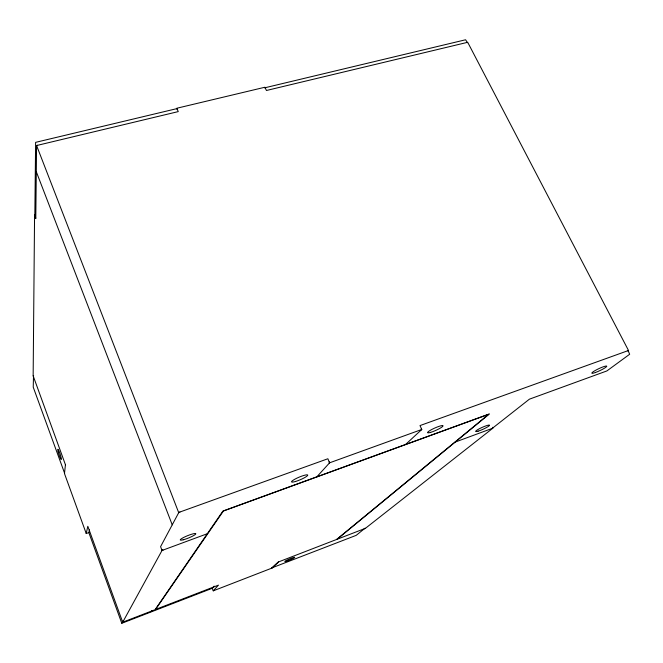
<?xml version="1.0" encoding="UTF-8"?>
<svg xmlns="http://www.w3.org/2000/svg" width="663" height="663" viewBox="0 0 663 663"><rect width="100%" height="100%" fill="white"/><g stroke="black" fill="none" stroke-linecap="round" stroke-linejoin="round"><path stroke-width="0.99" d="M33.506 375.946L33.233 387.167L64.676 473.44M467.415 42.722L465.617 39.763L264.752 87.814M65.455 464.639L64.477 473.556L86.223 533.516L88.834 532.588L89.455 529.861M86.223 533.516L87.814 526.265L122.705 622.209L155.067 609.703L222.892 511.074L489.468 413.894L337.028 539.309M365.106 528.138L356.205 535.348L271.855 567.884M36.581 146.109L36.589 145.537L178.256 111.608L176.806 108.243L264.943 87.234L266.435 90.491L467.697 42.291L628.507 350.487L419.994 425.58L421.784 429.483L405.557 444.483M176.681 108.823L177.162 109.088M178.712 512.681L36.589 145.537L35.785 218.483L34.567 215.284L33.15 375.813L65.446 464.755M329.329 463.114L329.171 461.796M88.834 532.588L121.785 623.278L123.111 620.858M122.705 622.209L162.029 550.464L162.99 550.108M152.034 610.482L151.031 611.966L212.251 588.288L214.182 586.125M316.839 476.821L329.61 462.807L421.784 429.483M212.251 588.288L213.246 590.849L218.442 585.147L155.54 609.463L223.431 510.999L488.672 414.3L336.638 539.45M272.029 567.984L278.535 561.967M492.352 428.315L529.414 399.167L606.885 370.932L629.651 354.266L628.151 350.71M178.786 512.598L179.946 512.018M364.733 528.643L365.321 528.419M35.794 218.202L34.575 214.994L35.479 214.754M213.246 590.849L271.507 568.257L278.228 562.033L365.437 528.32L492.94 428.132L455.208 442.08M121.785 623.278L150.617 612.131M329.61 462.807L327.862 458.755L178.861 512.408L160.587 546.652L162.029 550.464L207.32 533.723M627.695 350.785L628.126 350.686M33.15 375.962L33.647 375.838M176.789 108.649L35.62 142.354L34.832 215.574A0.961 0.829 7.3 0 1 35.255 214.845M466.909 42.473L467.423 42.598M264.893 87.632L265.316 88.046M161.673 549.511L162.029 550.464M271.714 567.636L271.896 568.108M36.299 171.717L172.231 524.839M492.551 427.295A0.936 0.812 47 0 1 492.17 428.414M421.337 428.505A1.086 0.448 69.4 0 1 421.428 429.806M162.725 550.166A1.028 1.011 24 0 1 161.797 549.743M36.622 145.951A1.069 0.547 -18.7 0 1 36.722 145.785M36.888 145.636A1.069 0.547 -18.7 0 1 37.617 145.288M58.178 451.884A5.445 0.63 71.8 0 0 61.245 459.492A5.445 0.63 71.8 0 0 59.222 451.586A5.445 0.63 71.8 0 0 58.178 451.884M287.377 560.923A5.403 0.53 -22.8 0 0 294.762 557.334A5.403 0.53 -22.8 0 0 287.195 560.003A5.403 0.53 -22.8 0 0 287.377 560.923M478.139 431.149A7.658 1.036 -24.2 0 0 489.485 425.464A7.658 1.036 -24.2 0 0 480.12 428.348A7.658 1.036 -24.2 0 0 478.139 431.149M595.457 372.49A8.254 1.119 -25.2 0 0 606.753 366.258A8.254 1.119 -25.2 0 0 595.598 370.294A8.254 1.119 -25.2 0 0 595.457 372.49M430.652 432.359A8.47 1.285 -24.1 0 0 443 426.036A8.47 1.285 -24.1 0 0 432.259 429.243A8.47 1.285 -24.1 0 0 430.652 432.359M183.195 539.806A8.37 1.251 -22 0 0 195.726 534.03A8.37 1.251 -22 0 0 185.184 536.715A8.37 1.251 -22 0 0 183.195 539.806M295.648 481.437A8.785 1.409 -22.9 0 0 307.756 475.131A8.785 1.409 -22.9 0 0 295.532 478.843A8.785 1.409 -22.9 0 0 295.648 481.437"/></g></svg>
